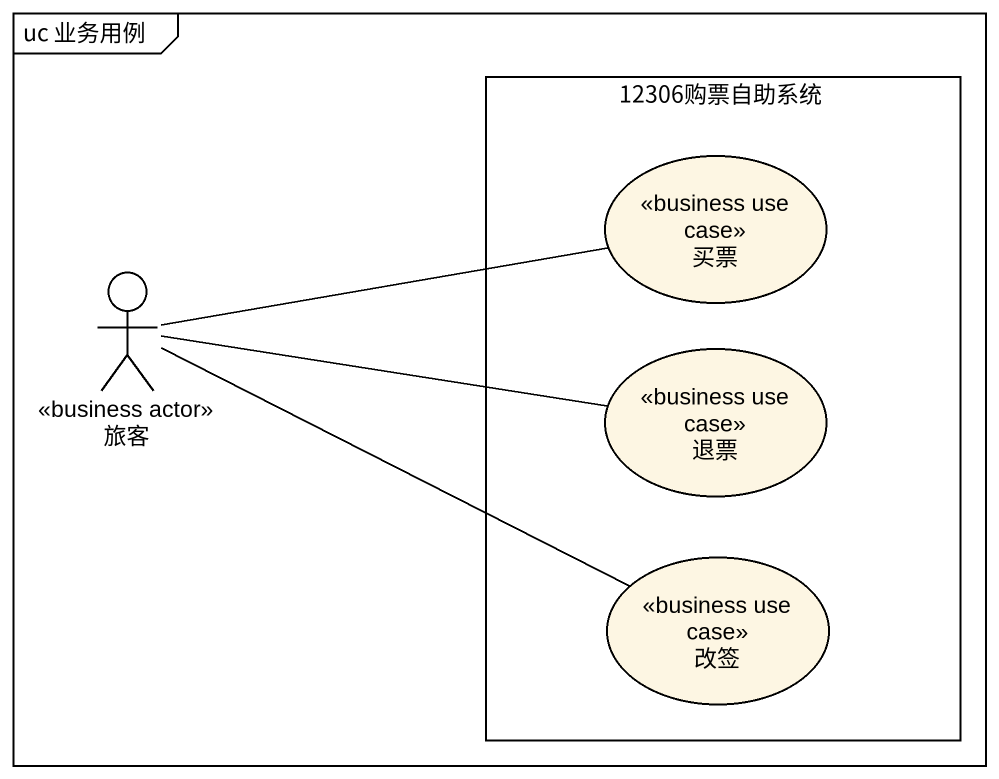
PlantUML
@startuml
mainframe uc 业务用例
rectangle "12306购票自助系统" as r12306购票自助系统 {
  usecase 买票 <<business use case>>
  usecase 退票 <<business use case>>
  usecase 改签 <<business use case>>
}
actor 旅客 <<business actor>>
旅客 -right- 买票
旅客 -right- 退票
旅客 -right- 改签
@enduml
